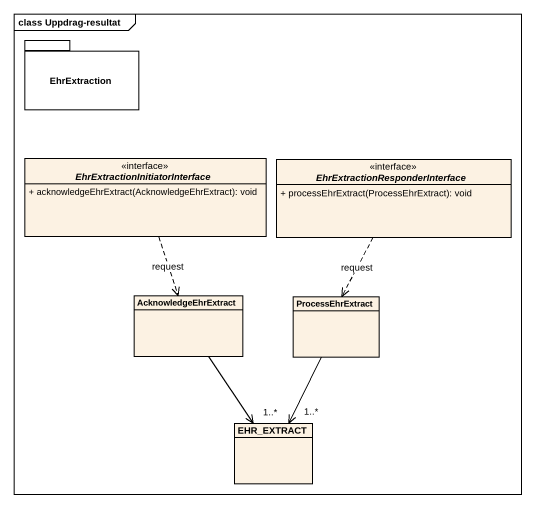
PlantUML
@startuml
mainframe class Uppdrag-resultat
hide circle
hide empty members
skinparam classAttributeIconSize 0
package EhrExtraction {
}
interface "EhrExtractionInitiatorInterface" as EhrExtractionInitiatorInterf <<interface>> {
  + acknowledgeEhrExtract(AcknowledgeEhrExtract): void
}
interface "EhrExtractionResponderInterface" as EhrExtractionResponderInterf <<interface>> {
  + processEhrExtract(ProcessEhrExtract): void
}
class AcknowledgeEhrExtract
class ProcessEhrExtract
class EHR_EXTRACT
EhrExtractionInitiatorInterf ..> AcknowledgeEhrExtract : request
EhrExtractionResponderInterf ..> ProcessEhrExtract : request
AcknowledgeEhrExtract --> "1..*" EHR_EXTRACT
ProcessEhrExtract --> "1..*" EHR_EXTRACT
@enduml
